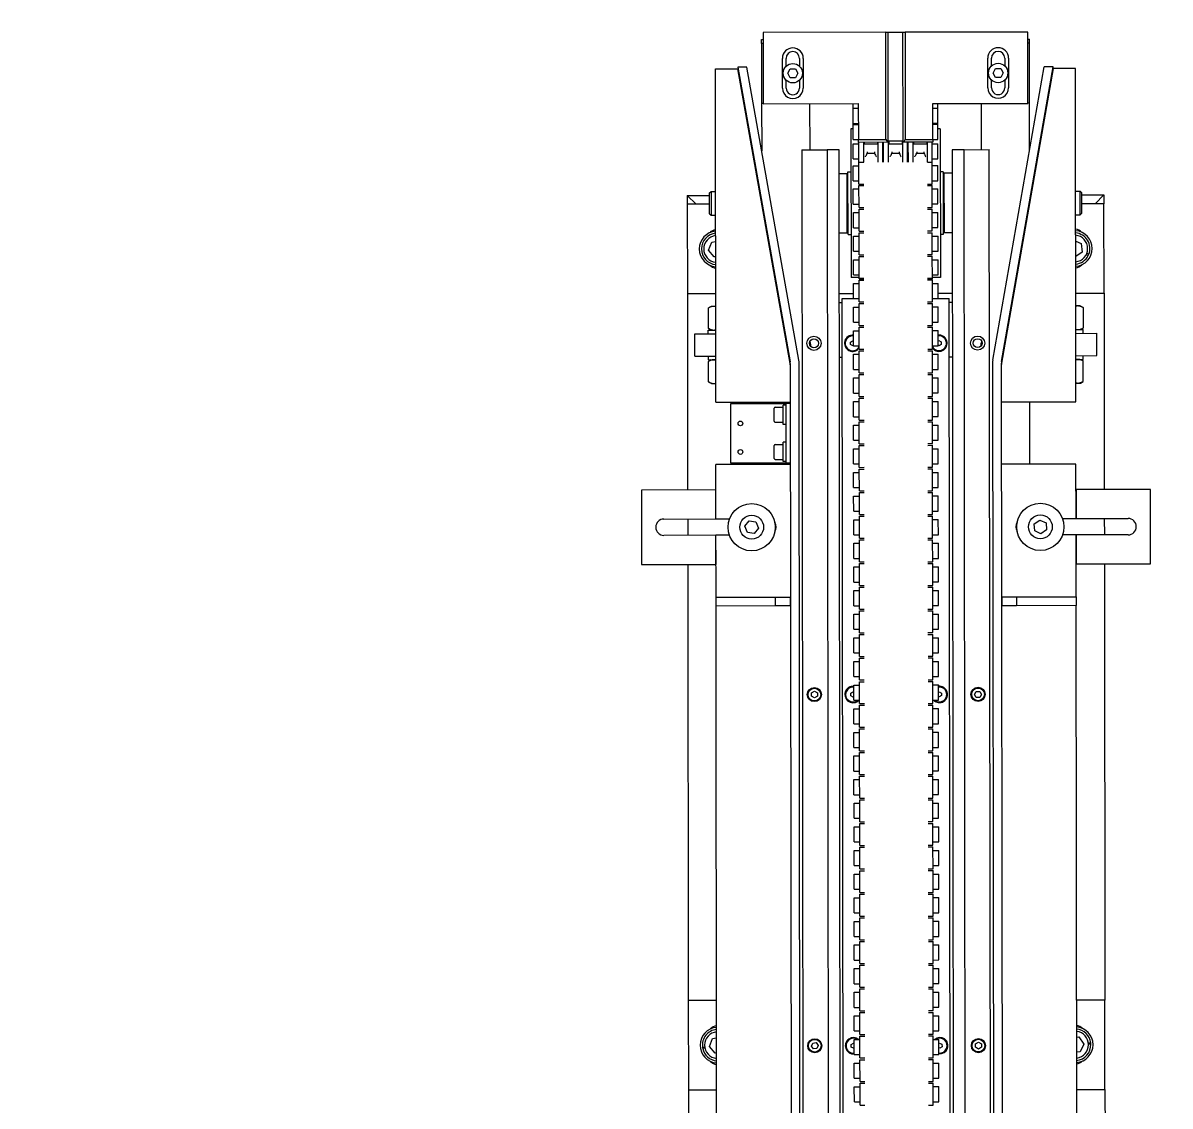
# Model space of a CAD drawing. Header units: feet. Extents: x -99009 to 3252343, y -11094690 to 9035152.
# Drawn here: x 2519816 to 2520587, y -1971870 to -1971142 of the extents above; entities that cross this region are included whole.
import ezdxf

# ---------------------------------------------------------------- set-up
doc = ezdxf.new("R2010")
doc.units = ezdxf.units.FT
for name, color, linetype in [('1', 1, 'Continuous'), ('K-LINE', 7, 'Continuous'), ('栗本図面枠', 7, 'Continuous')]:
    doc.layers.add(name, color=color, linetype=linetype)

# ---------------------------------------------------------------- blocks, each defined once
blk = doc.blocks.new('K24582845e8a56')
at = {"layer": '栗本図面枠', "color": 1}
for p, q in [((-5065.62, 171), (-5065.62, 121)), ((-5015.62, 171), (-5065.62, 171)), ((-5015.62, 121), (-5015.62, 171)), ((-5046.12, 121), (-5046.12, 156)), ((-5035.12, 156), (-5035.12, 121)), ((-5257.55, 134), (-5263.55, 140)), ((-5263.55, 140), (-5257.55, 140)), ((-5263.55, 140), (-5257.55, 134)), ((-5263.55, 125), (-5263.55, 140)), ((-5257.55, 140), (-5257.55, 139.99)), ((-5257.54, 140), (-5257.55, 140)), ((-5257.55, 139.99), (-5257.55, 125)), ((-5197.56, 140), (-5257.54, 140)), ((-5197.55, 140), (-5197.56, 140)), ((-5197.55, 140), (-5065.62, 140)), ((-5197.55, 139.99), (-5197.55, 140)), ((-5197.55, 121), (-5197.55, 139.99)), ((-5046.12, 140), (-5035.12, 140)), ((-5015.62, 140), (-4722.55, 140)), ((-4722.55, 140), (-4722.55, 139.99)), ((-4722.54, 140), (-4722.55, 140)), ((-4722.55, 139.99), (-4722.55, 121)), ((-4662.56, 140), (-4722.54, 140)), ((-4662.55, 140), (-4662.56, 140)), ((-4662.55, 140), (-4479.05, 140)), ((-4662.55, 139.99), (-4662.55, 140)), ((-4662.55, 121), (-4662.55, 139.99)), ((-5155.55, 135), (-5170.55, 135)), ((-5170.55, 121), (-5170.55, 135)), ((-5155.55, 121), (-5155.55, 135)), ((-5265.18, 125), (-5266.18, 124)), ((-5250.18, 124), (-5266.18, 124)), ((-5266.18, 121), (-5266.18, 124)), ((-5265.18, 125), (-5251.18, 125)), ((-5251.18, 125), (-5250.18, 124)), ((-5250.18, 121), (-5250.18, 124)), ((-5232.59, 121), (-5230.93, 124.69)), ((-5230.93, 124.69), (-5225.18, 125.26)), ((-5225.18, 125.26), (-5222.11, 121)), ((-5224.32, 128.4), (-5223.68, 129.81)), ((-5222.77, 129.4), (-5223.41, 127.99)), ((-5188.95, 124), (-5187.88, 125.86)), ((-5188.95, 124), (-5188.95, 122.39)), ((-5187.88, 125.86), (-5174.13, 125.86)), ((-5173.05, 124), (-5174.13, 125.86)), ((-5173.05, 121), (-5173.05, 126)), ((-5170.55, 126), (-5173.05, 126)), ((-5153.05, 126), (-5155.55, 126)), ((-5153.05, 121), (-5153.05, 126)), ((-5153.05, 124), (-5151.98, 125.86)), ((-5138.23, 125.86), (-5151.98, 125.86)), ((-5137.15, 124), (-5138.23, 125.86)), ((-5137.15, 122.39), (-5137.15, 124)), ((-4697.78, 122.46), (-4693.03, 125.75)), ((-4693.8, 128.91), (-4693.93, 130.46)), ((-4693.03, 125.75), (-4687.81, 123.29)), ((-4692.93, 130.54), (-4692.8, 129)), ((-5348.61, 121), (-5348.61, 106)), ((-5124.61, 121), (-5348.61, 121)), ((-5188.95, 122.39), (-5188.95, 121)), ((-5137.15, 121), (-5137.15, 122.39)), ((-5124.61, 71), (-5124.61, 121)), ((-5082.61, 121), (-5082.61, 71)), ((-5046.12, 121), (-5082.61, 121)), ((-5065.62, 121), (-5046.12, 121)), ((-5046.12, 111.87), (-5046.12, 121)), ((-4993.61, 121), (-5035.12, 121)), ((-5035.12, 121), (-5035.12, 111.91)), ((-5035.12, 121), (-5015.62, 121)), ((-4993.61, 81), (-4993.61, 121)), ((-4993.61, 121), (-4987.61, 121)), ((-4518.61, 121), (-4987.61, 121)), ((-4987.61, 121), (-4987.61, 81)), ((-4697.65, 121), (-4697.78, 122.46)), ((-4687.81, 123.29), (-4687.62, 121)), ((-5151.66, 71.09), (-5349.65, 106)), ((-5349.65, 106), (-5349.65, 99.91)), ((-5348.61, 106), (-5150.61, 71.09)), ((-5045.16, 96.64), (-5043.16, 100.81)), ((-5043.16, 100.81), (-5038.56, 101.17)), ((-5038.56, 101.17), (-5035.95, 97.36)), ((-5152.7, 65.18), (-5349.65, 99.91)), ((-5273.01, 92.67), (-5273.17, 92.52)), ((-5042.55, 92.83), (-5045.16, 96.64)), ((-5037.94, 93.19), (-5042.55, 92.83)), ((-5035.95, 97.36), (-5037.94, 93.19)), ((-5325.05, 89), (-5373.05, 89)), ((-5373.05, 89), (-5373.05, 6.5)), ((-5365.55, 90), (-5368.15, 90)), ((-5368.15, 89), (-5368.15, 90)), ((-5365.55, 90), (-5365.55, 89)), ((-5325.55, 90), (-5365.55, 90)), ((-5293.45, 90), (-5325.55, 90)), ((-5325.55, 89), (-5325.55, 90)), ((-5325.05, 25), (-5325.05, 89)), ((-5272.02, 92.5), (-5273.07, 92.5)), ((-5266.48, 91.34), (-5266.48, 91.52)), ((-5257.84, 90), (-5258.89, 90)), ((-5082.61, 90), (-5124.61, 90)), ((-4993.61, 71), (-4993.61, 81)), ((-4993.61, 81), (-4987.61, 81)), ((-4987.61, 81), (-4987.61, 71)), ((-5355.55, 76), (-5335.55, 76)), ((-5355.55, 73.5), (-5350.24, 73.5)), ((-5348.55, 70.73), (-5345.55, 72.46)), ((-5348.55, 67.27), (-5348.55, 70.73)), ((-5345.55, 72.46), (-5342.55, 70.73)), ((-5342.55, 70.73), (-5342.55, 67.27)), ((-5340.86, 73.5), (-5335.55, 73.5)), ((-4063.31, 71), (-5150.61, 71)), ((-4993.61, 71), (-4987.61, 71)), ((-5350.24, 64.5), (-5355.55, 64.5)), ((-5335.55, 62), (-5355.55, 62)), ((-5345.55, 65.54), (-5348.55, 67.27)), ((-5342.55, 67.27), (-5345.55, 65.54)), ((-5335.55, 64.5), (-5340.86, 64.5)), ((-4099.26, 63), (-5294.05, 63)), ((-5294.05, 46), (-5294.05, 63)), ((-5150.61, 65), (-4063.31, 65)), ((-5325.05, 57.5), (-5294.05, 57.5)), ((-5165.71, 57.5), (-5164.55, 57.5)), ((-4930.05, 56.15), (-4928.05, 57.31)), ((-4930.05, 53.85), (-4930.05, 56.15)), ((-4928.05, 57.31), (-4926.05, 56.15)), ((-4926.05, 56.15), (-4926.05, 53.85)), ((-4694.36, 55), (-4693.21, 57)), ((-4693.21, 53), (-4694.36, 55)), ((-4693.21, 57), (-4690.9, 57)), ((-4690.9, 57), (-4689.74, 55)), ((-4689.74, 55), (-4690.9, 53)), ((-4928.05, 52.69), (-4930.05, 53.85)), ((-4926.05, 53.85), (-4928.05, 52.69)), ((-4690.9, 53), (-4693.21, 53)), ((-5294.05, 46), (-5294.05, 38)), ((-4158.3, 46), (-5294.05, 46)), ((-5294.05, 38), (-4158.3, 38)), ((-5279.18, 32), (-5237.18, 32)), ((-5279.18, 32), (-5279.18, 30)), ((-5278.18, 38), (-5278.18, 32.5)), ((-5278.18, 32.5), (-5238.18, 32.5)), ((-5277.68, 32), (-5278.18, 32.5)), ((-5238.68, 32), (-5238.18, 32.5)), ((-5238.18, 38), (-5238.18, 32.5)), ((-5237.18, 32), (-5237.18, 30)), ((-5197.55, 28.44), (-5197.55, 38)), ((-5194.05, 24.61), (-5194.05, 36)), ((-4118.88, 36), (-5194.05, 36)), ((-5191.55, 36), (-5191.55, 38)), ((-5154.55, 38), (-5154.55, 36)), ((-5321.94, 28.44), (-5325.05, 28.44)), ((-5300.93, 25), (-5325.05, 25)), ((-5311.78, 28.44), (-5321.94, 28.44)), ((-5321.94, 25), (-5321.94, 28.44)), ((-5311.39, 28.44), (-5311.78, 28.44)), ((-5311.78, 25), (-5311.78, 28.44)), ((-5311.39, 25), (-5311.39, 28.44)), ((-5300.95, 28.44), (-5311.11, 28.44)), ((-5311.11, 25), (-5311.11, 28.44)), ((-5308.18, 30), (-5208.18, 30)), ((-5308.18, 30), (-5308.18, 28.44)), ((-5300.95, 25), (-5300.95, 28.44)), ((-5300.93, 25), (-5299.05, 25)), ((-5300.93, 6.5), (-5300.93, 25)), ((-5299.05, 25), (-5299.05, 5.5)), ((-5285.66, 24.61), (-5299.05, 24.61)), ((-5287.89, 28.44), (-5298.05, 28.44)), ((-5298.05, 24.61), (-5298.05, 28.44)), ((-5287.89, 24.61), (-5287.89, 28.44)), ((-5270.93, 24.61), (-5285.66, 24.61)), ((-5285.66, 21.41), (-5285.66, 24.61)), ((-5273.21, 28.44), (-5283.37, 28.44)), ((-5283.37, 24.61), (-5283.37, 28.44)), ((-5273.21, 24.61), (-5273.21, 28.44)), ((-5270.93, 21.41), (-5270.93, 24.61)), ((-5255.31, 24.61), (-5270.04, 24.61)), ((-5270.04, 21.41), (-5270.04, 24.61)), ((-5257.6, 28.44), (-5267.76, 28.44)), ((-5267.76, 24.61), (-5267.76, 28.44)), ((-5257.6, 24.61), (-5257.6, 28.44)), ((-5255.31, 21.41), (-5255.31, 24.61)), ((-5239.44, 24.61), (-5254.17, 24.61)), ((-5254.17, 21.41), (-5254.17, 24.61)), ((-5241.72, 28.44), (-5251.88, 28.44)), ((-5251.88, 24.61), (-5251.88, 28.44)), ((-5241.72, 24.61), (-5241.72, 28.44)), ((-5239.44, 21.41), (-5239.44, 24.61)), ((-5223.56, 24.61), (-5238.29, 24.61)), ((-5238.29, 21.41), (-5238.29, 24.61)), ((-5225.85, 28.44), (-5236.01, 28.44)), ((-5236.01, 24.61), (-5236.01, 28.44)), ((-5225.85, 24.61), (-5225.85, 28.44)), ((-5223.56, 21.41), (-5223.56, 24.61)), ((-5207.69, 24.61), (-5222.42, 24.61)), ((-5222.42, 21.41), (-5222.42, 24.61)), ((-5209.97, 28.44), (-5220.13, 28.44)), ((-5220.13, 24.61), (-5220.13, 28.44)), ((-5209.97, 24.61), (-5209.97, 28.44)), ((-5208.18, 30), (-5208.18, 24.61)), ((-5207.24, 24.61), (-5207.69, 24.61)), ((-5207.69, 21.41), (-5207.69, 24.61)), ((-5207.24, 21.41), (-5207.24, 24.61)), ((-5191.81, 24.61), (-5206.54, 24.61)), ((-5206.54, 21.41), (-5206.54, 24.61)), ((-5194.1, 28.44), (-5204.26, 28.44)), ((-5204.26, 24.61), (-5204.26, 28.44)), ((-5194.05, 28.44), (-5194.1, 28.44)), ((-5194.1, 24.61), (-5194.1, 28.44)), ((-5191.81, 21.41), (-5191.81, 24.61)), ((-5175.94, 24.61), (-5190.67, 24.61)), ((-5190.67, 21.41), (-5190.67, 24.61)), ((-5178.22, 28.44), (-5188.38, 28.44)), ((-5188.38, 24.61), (-5188.38, 28.44)), ((-5178.22, 24.61), (-5178.22, 28.44)), ((-5175.94, 21.41), (-5175.94, 24.61)), ((-5160.06, 24.61), (-5174.79, 24.61)), ((-5174.79, 21.41), (-5174.79, 24.61)), ((-5162.35, 28.44), (-5172.51, 28.44)), ((-5172.51, 24.61), (-5172.51, 28.44)), ((-5165.78, 28.94), (-5164.97, 30.47)), ((-5165.47, 28.44), (-5165.78, 28.94)), ((-5164.97, 30.47), (-5163.24, 30.53)), ((-5163.24, 30.53), (-5162.32, 29.06)), ((-5162.32, 29.06), (-5162.65, 28.44)), ((-5162.35, 24.61), (-5162.35, 28.44)), ((-5160.06, 21.41), (-5160.06, 24.61)), ((-5144.19, 24.61), (-5158.92, 24.61)), ((-5158.92, 21.41), (-5158.92, 24.61)), ((-5146.47, 28.44), (-5156.63, 28.44)), ((-5156.63, 24.61), (-5156.63, 28.44)), ((-5146.47, 24.61), (-5146.47, 28.44)), ((-5144.19, 21.41), (-5144.19, 24.61)), ((-5128.31, 24.61), (-5143.04, 24.61)), ((-5143.04, 21.41), (-5143.04, 24.61)), ((-5130.6, 28.44), (-5140.76, 28.44)), ((-5140.76, 24.61), (-5140.76, 28.44)), ((-5130.6, 24.61), (-5130.6, 28.44)), ((-5128.31, 21.41), (-5128.31, 24.61)), ((-5112.44, 24.61), (-5127.17, 24.61)), ((-5127.17, 21.41), (-5127.17, 24.61)), ((-5114.72, 28.44), (-5124.88, 28.44)), ((-5124.88, 24.61), (-5124.88, 28.44)), ((-5114.72, 24.61), (-5114.72, 28.44)), ((-5112.44, 21.41), (-5112.44, 24.61)), ((-5096.56, 24.61), (-5111.29, 24.61)), ((-5111.29, 21.41), (-5111.29, 24.61)), ((-5098.85, 28.44), (-5109.01, 28.44)), ((-5109.01, 24.61), (-5109.01, 28.44)), ((-5098.85, 24.61), (-5098.85, 28.44)), ((-5096.56, 21.41), (-5096.56, 24.61)), ((-5080.69, 24.61), (-5095.42, 24.61)), ((-5095.42, 21.41), (-5095.42, 24.61)), ((-5082.97, 28.44), (-5093.13, 28.44)), ((-5093.13, 24.61), (-5093.13, 28.44)), ((-5082.97, 24.61), (-5082.97, 28.44)), ((-5080.69, 21.41), (-5080.69, 24.61)), ((-5064.81, 24.61), (-5079.54, 24.61)), ((-5079.54, 21.41), (-5079.54, 24.61)), ((-5067.1, 28.44), (-5077.26, 28.44)), ((-5077.26, 24.61), (-5077.26, 28.44)), ((-5067.1, 24.61), (-5067.1, 28.44)), ((-5064.81, 21.41), (-5064.81, 24.61)), ((-5048.94, 24.61), (-5063.67, 24.61)), ((-5063.67, 21.41), (-5063.67, 24.61)), ((-5051.22, 28.44), (-5061.38, 28.44)), ((-5061.38, 24.61), (-5061.38, 28.44)), ((-5051.22, 24.61), (-5051.22, 28.44)), ((-5048.94, 21.41), (-5048.94, 24.61)), ((-5033.06, 24.61), (-5047.79, 24.61)), ((-5047.79, 21.41), (-5047.79, 24.61)), ((-5035.35, 28.44), (-5045.51, 28.44)), ((-5045.51, 24.61), (-5045.51, 28.44)), ((-5035.35, 24.61), (-5035.35, 28.44)), ((-5033.06, 21.41), (-5033.06, 24.61)), ((-5017.19, 24.61), (-5031.92, 24.61)), ((-5031.92, 21.41), (-5031.92, 24.61)), ((-5019.47, 28.44), (-5029.63, 28.44)), ((-5029.63, 24.61), (-5029.63, 28.44)), ((-5019.47, 24.61), (-5019.47, 28.44)), ((-5017.19, 21.41), (-5017.19, 24.61)), ((-5001.31, 24.61), (-5016.04, 24.61)), ((-5016.04, 21.41), (-5016.04, 24.61)), ((-5003.6, 28.44), (-5013.76, 28.44)), ((-5013.76, 24.61), (-5013.76, 28.44)), ((-5003.6, 24.61), (-5003.6, 28.44)), ((-5001.31, 21.41), (-5001.31, 24.61)), ((-4985.44, 24.61), (-5000.17, 24.61)), ((-5000.17, 21.41), (-5000.17, 24.61)), ((-4987.72, 28.44), (-4997.88, 28.44)), ((-4997.88, 24.61), (-4997.88, 28.44)), ((-4987.72, 24.61), (-4987.72, 28.44)), ((-4985.44, 21.41), (-4985.44, 24.61)), ((-4969.56, 24.61), (-4984.29, 24.61)), ((-4984.29, 21.41), (-4984.29, 24.61)), ((-4971.85, 28.44), (-4982.01, 28.44)), ((-4982.01, 24.61), (-4982.01, 28.44)), ((-4971.85, 24.61), (-4971.85, 28.44)), ((-4969.56, 21.41), (-4969.56, 24.61)), ((-4953.69, 24.61), (-4968.42, 24.61)), ((-4968.42, 21.41), (-4968.42, 24.61)), ((-4955.97, 28.44), (-4966.13, 28.44)), ((-4966.13, 24.61), (-4966.13, 28.44)), ((-4955.97, 24.61), (-4955.97, 28.44)), ((-4953.69, 21.41), (-4953.69, 24.61)), ((-4937.81, 24.61), (-4952.54, 24.61)), ((-4952.54, 21.41), (-4952.54, 24.61)), ((-4940.1, 28.44), (-4950.26, 28.44)), ((-4950.26, 24.61), (-4950.26, 28.44)), ((-4940.1, 24.61), (-4940.1, 28.44)), ((-4937.81, 21.41), (-4937.81, 24.61)), ((-4921.94, 24.61), (-4936.67, 24.61)), ((-4936.67, 21.41), (-4936.67, 24.61)), ((-4924.22, 28.44), (-4934.38, 28.44)), ((-4934.38, 24.61), (-4934.38, 28.44)), ((-4929.78, 28.94), (-4928.97, 30.47)), ((-4929.47, 28.44), (-4929.78, 28.94)), ((-4928.97, 30.47), (-4927.24, 30.53)), ((-4927.24, 30.53), (-4926.32, 29.06)), ((-4926.32, 29.06), (-4926.65, 28.44)), ((-4924.22, 24.61), (-4924.22, 28.44)), ((-4921.94, 21.41), (-4921.94, 24.61)), ((-4906.06, 24.61), (-4920.79, 24.61)), ((-4920.79, 21.41), (-4920.79, 24.61)), ((-4908.35, 28.44), (-4918.51, 28.44)), ((-4918.51, 24.61), (-4918.51, 28.44)), ((-4908.35, 24.61), (-4908.35, 28.44)), ((-4906.06, 21.41), (-4906.06, 24.61)), ((-4890.19, 24.61), (-4904.92, 24.61)), ((-4904.92, 21.41), (-4904.92, 24.61)), ((-4892.47, 28.44), (-4902.63, 28.44)), ((-4902.63, 24.61), (-4902.63, 28.44)), ((-4892.47, 24.61), (-4892.47, 28.44)), ((-4890.19, 21.41), (-4890.19, 24.61)), ((-4874.31, 24.61), (-4889.04, 24.61)), ((-4889.04, 21.41), (-4889.04, 24.61)), ((-4876.6, 28.44), (-4886.76, 28.44)), ((-4886.76, 24.61), (-4886.76, 28.44)), ((-4876.6, 24.61), (-4876.6, 28.44)), ((-4874.31, 21.41), (-4874.31, 24.61)), ((-4858.44, 24.61), (-4873.17, 24.61)), ((-4873.17, 21.41), (-4873.17, 24.61)), ((-4860.72, 28.44), (-4870.88, 28.44)), ((-4870.88, 24.61), (-4870.88, 28.44)), ((-4860.72, 24.61), (-4860.72, 28.44)), ((-4858.44, 21.41), (-4858.44, 24.61)), ((-4842.56, 24.61), (-4857.29, 24.61)), ((-4857.29, 21.41), (-4857.29, 24.61)), ((-4844.85, 28.44), (-4855.01, 28.44)), ((-4855.01, 24.61), (-4855.01, 28.44)), ((-4844.85, 24.61), (-4844.85, 28.44)), ((-4842.56, 21.41), (-4842.56, 24.61)), ((-4826.69, 24.61), (-4841.42, 24.61)), ((-4841.42, 21.41), (-4841.42, 24.61)), ((-4828.97, 28.44), (-4839.13, 28.44)), ((-4839.13, 24.61), (-4839.13, 28.44)), ((-4828.97, 24.61), (-4828.97, 28.44)), ((-4826.69, 21.41), (-4826.69, 24.61)), ((-4810.81, 24.61), (-4825.54, 24.61)), ((-4825.54, 21.41), (-4825.54, 24.61)), ((-4813.1, 28.44), (-4823.26, 28.44)), ((-4823.26, 24.61), (-4823.26, 28.44)), ((-4813.1, 24.61), (-4813.1, 28.44)), ((-4810.81, 21.41), (-4810.81, 24.61)), ((-4794.94, 24.61), (-4809.67, 24.61)), ((-4809.67, 21.41), (-4809.67, 24.61)), ((-4797.22, 28.44), (-4807.38, 28.44)), ((-4807.38, 24.61), (-4807.38, 28.44)), ((-4797.22, 24.61), (-4797.22, 28.44)), ((-4794.94, 21.41), (-4794.94, 24.61)), ((-4779.06, 24.61), (-4793.79, 24.61)), ((-4793.79, 21.41), (-4793.79, 24.61)), ((-4781.35, 28.44), (-4791.51, 28.44)), ((-4791.51, 24.61), (-4791.51, 28.44)), ((-4781.35, 24.61), (-4781.35, 28.44)), ((-4779.06, 21.41), (-4779.06, 24.61)), ((-4763.19, 24.61), (-4777.92, 24.61)), ((-4777.92, 21.41), (-4777.92, 24.61)), ((-4765.47, 28.44), (-4775.63, 28.44)), ((-4775.63, 24.61), (-4775.63, 28.44)), ((-4765.47, 24.61), (-4765.47, 28.44)), ((-4763.19, 21.41), (-4763.19, 24.61)), ((-4747.31, 24.61), (-4762.04, 24.61)), ((-4762.04, 21.41), (-4762.04, 24.61)), ((-4749.6, 28.44), (-4759.76, 28.44)), ((-4759.76, 24.61), (-4759.76, 28.44)), ((-4749.6, 24.61), (-4749.6, 28.44)), ((-4747.31, 21.41), (-4747.31, 24.61)), ((-4731.44, 24.61), (-4746.17, 24.61)), ((-4746.17, 21.41), (-4746.17, 24.61)), ((-4733.72, 28.44), (-4743.88, 28.44)), ((-4743.88, 24.61), (-4743.88, 28.44)), ((-4733.72, 24.61), (-4733.72, 28.44)), ((-4731.44, 21.41), (-4731.44, 24.61)), ((-4715.56, 24.61), (-4730.29, 24.61)), ((-4730.29, 21.41), (-4730.29, 24.61)), ((-4717.85, 28.44), (-4728.01, 28.44)), ((-4728.01, 24.61), (-4728.01, 28.44)), ((-4717.85, 24.61), (-4717.85, 28.44)), ((-4715.56, 21.41), (-4715.56, 24.61)), ((-4699.69, 24.61), (-4714.42, 24.61)), ((-4714.42, 21.41), (-4714.42, 24.61)), ((-4701.97, 28.44), (-4712.13, 28.44)), ((-4712.13, 24.61), (-4712.13, 28.44)), ((-4701.97, 24.61), (-4701.97, 28.44)), ((-4699.69, 21.41), (-4699.69, 24.61)), ((-4683.81, 24.61), (-4698.54, 24.61)), ((-4698.54, 21.41), (-4698.54, 24.61)), ((-4686.1, 28.44), (-4696.26, 28.44)), ((-4696.26, 24.61), (-4696.26, 28.44)), ((-4693.78, 28.94), (-4692.97, 30.47)), ((-4693.47, 28.44), (-4693.78, 28.94)), ((-4692.97, 30.47), (-4691.24, 30.53)), ((-4691.24, 30.53), (-4690.32, 29.06)), ((-4690.32, 29.06), (-4690.65, 28.44)), ((-4686.1, 24.61), (-4686.1, 28.44)), ((-4683.81, 21.41), (-4683.81, 24.61)), ((-4667.94, 24.61), (-4682.67, 24.61)), ((-4682.67, 21.41), (-4682.67, 24.61)), ((-4670.22, 28.44), (-4680.38, 28.44)), ((-4680.38, 24.61), (-4680.38, 28.44)), ((-4670.22, 24.61), (-4670.22, 28.44)), ((-4667.94, 21.41), (-4667.94, 24.61)), ((-4652.06, 24.61), (-4666.79, 24.61)), ((-4666.79, 21.41), (-4666.79, 24.61)), ((-4654.35, 28.44), (-4664.51, 28.44)), ((-4664.51, 24.61), (-4664.51, 28.44)), ((-4654.35, 24.61), (-4654.35, 28.44)), ((-4652.06, 21.41), (-4652.06, 24.61)), ((-5285.66, 21.41), (-5299.05, 21.41)), ((-5299.05, 21.08), (-5298.42, 21.08)), ((-5298.42, 21.08), (-5298.05, 21.08)), ((-5298.05, 11.76), (-5298.05, 21.41)), ((-5292.63, 19.01), (-5291.7, 19.01)), ((-5291.7, 14.17), (-5291.7, 19.01)), ((-5299.05, 12.1), (-5298.42, 12.1)), ((-5285.66, 11.76), (-5299.05, 11.76)), ((-5285.66, 8.56), (-5299.05, 8.56)), ((-5285.66, 8.02), (-5299.05, 8.02)), ((-5298.05, 12.1), (-5298.42, 12.1)), ((-5298.05, 8.02), (-5298.05, 8.56)), ((-5292.63, 14.17), (-5291.7, 14.17)), ((-5373.05, 6.5), (-5300.93, 6.5)), ((-5373.05, 5), (-5373.05, 6.5)), ((-5299.99, 5), (-5373.05, 5)), ((-5373.05, -5), (-5373.05, 5)), ((-5299.05, 5.5), (-5300.93, 6.5)), ((-5299.99, 5), (-5299.05, 5.5)), ((-5299.99, -5), (-5299.99, 5)), ((-5285.66, 4.82), (-5299.99, 4.82)), ((-5299.99, 4.49), (-5298.42, 4.49)), ((-5299.05, 5.5), (-5299.05, 5.5)), ((-5298.42, 4.49), (-5298.05, 4.49)), ((-5298.05, -4.83), (-5298.05, 4.82)), ((-5292.63, 2.42), (-5291.7, 2.42)), ((-5291.7, -2.42), (-5291.7, 2.42)), ((-5299.99, -5), (-5373.05, -5)), ((-5373.05, -6.5), (-5373.05, -5)), ((-5300.93, -6.5), (-5373.05, -6.5)), ((-5373.05, -6.5), (-5373.05, -89)), ((-5300.93, -6.5), (-5299.05, -5.5)), ((-5300.93, -25), (-5300.93, -6.5)), ((-5299.99, -4.49), (-5298.42, -4.49)), ((-5285.66, -4.83), (-5299.99, -4.83)), ((-5299.05, -5.5), (-5299.99, -5)), ((-5299.05, -5.5), (-5299.05, -25)), ((-5299.05, -5.5), (-5299.05, -5.5)), ((-5298.05, -4.49), (-5298.42, -4.49)), ((-5292.63, -2.42), (-5291.7, -2.42)), ((-5285.66, -8.03), (-5299.05, -8.03)), ((-5285.66, -8.57), (-5299.05, -8.57)), ((-5285.66, -11.77), (-5299.05, -11.77)), ((-5299.05, -12.1), (-5298.42, -12.1)), ((-5298.42, -12.1), (-5298.05, -12.1)), ((-5298.05, -8.57), (-5298.05, -8.03)), ((-5298.05, -21.42), (-5298.05, -11.77)), ((-5292.63, -14.17), (-5291.7, -14.17)), ((-5291.7, -19.01), (-5291.7, -14.17)), ((-5299.05, -21.08), (-5298.42, -21.08)), ((-5285.66, -21.42), (-5299.05, -21.42)), ((-5298.05, -21.08), (-5298.42, -21.08)), ((-5292.63, -19.01), (-5291.7, -19.01)), ((-5285.66, -24.62), (-5285.66, -21.42)), ((-5270.93, -24.62), (-5270.93, -21.42)), ((-5270.04, -24.62), (-5270.04, -21.42)), ((-5255.31, -24.62), (-5255.31, -21.42)), ((-5254.17, -24.62), (-5254.17, -21.42)), ((-5239.44, -24.62), (-5239.44, -21.42)), ((-5238.29, -24.62), (-5238.29, -21.42)), ((-5223.56, -24.62), (-5223.56, -21.42)), ((-5222.42, -24.62), (-5222.42, -21.42)), ((-5207.69, -24.62), (-5207.69, -21.42)), ((-5207.24, -24.62), (-5207.24, -21.42)), ((-5206.54, -24.62), (-5206.54, -21.42)), ((-5191.81, -24.62), (-5191.81, -21.42)), ((-5190.67, -24.62), (-5190.67, -21.42)), ((-5175.94, -24.62), (-5175.94, -21.42)), ((-5174.79, -24.62), (-5174.79, -21.42)), ((-5160.06, -24.62), (-5160.06, -21.42)), ((-5158.92, -24.62), (-5158.92, -21.42)), ((-5144.19, -24.62), (-5144.19, -21.42)), ((-5143.04, -24.62), (-5143.04, -21.42)), ((-5128.31, -24.62), (-5128.31, -21.42)), ((-5127.17, -24.62), (-5127.17, -21.42)), ((-5112.44, -24.62), (-5112.44, -21.42)), ((-5111.29, -24.62), (-5111.29, -21.42)), ((-5096.56, -24.62), (-5096.56, -21.42)), ((-5095.42, -24.62), (-5095.42, -21.42)), ((-5080.69, -24.62), (-5080.69, -21.42)), ((-5079.54, -24.62), (-5079.54, -21.42)), ((-5064.81, -24.62), (-5064.81, -21.42)), ((-5063.67, -24.62), (-5063.67, -21.42)), ((-5048.94, -24.62), (-5048.94, -21.42)), ((-5047.79, -24.62), (-5047.79, -21.42)), ((-5033.06, -24.62), (-5033.06, -21.42)), ((-5031.92, -24.62), (-5031.92, -21.42)), ((-5017.19, -24.62), (-5017.19, -21.42)), ((-5016.04, -24.62), (-5016.04, -21.42)), ((-5001.31, -24.62), (-5001.31, -21.42)), ((-5000.17, -24.62), (-5000.17, -21.42)), ((-4985.44, -24.62), (-4985.44, -21.42)), ((-4984.29, -24.62), (-4984.29, -21.42)), ((-4969.56, -24.62), (-4969.56, -21.42)), ((-4968.42, -24.62), (-4968.42, -21.42)), ((-4953.69, -24.62), (-4953.69, -21.42)), ((-4952.54, -24.62), (-4952.54, -21.42)), ((-4937.81, -24.62), (-4937.81, -21.42)), ((-4936.67, -24.62), (-4936.67, -21.42)), ((-4921.94, -24.62), (-4921.94, -21.42)), ((-4920.79, -24.62), (-4920.79, -21.42)), ((-4906.06, -24.62), (-4906.06, -21.42)), ((-4904.92, -24.62), (-4904.92, -21.42)), ((-4890.19, -24.62), (-4890.19, -21.42)), ((-4889.04, -24.62), (-4889.04, -21.42)), ((-4874.31, -24.62), (-4874.31, -21.42)), ((-4873.17, -24.62), (-4873.17, -21.42)), ((-4858.44, -24.62), (-4858.44, -21.42)), ((-4857.29, -24.62), (-4857.29, -21.42)), ((-4842.56, -24.62), (-4842.56, -21.42)), ((-4841.42, -24.62), (-4841.42, -21.42)), ((-4826.69, -24.62), (-4826.69, -21.42)), ((-4825.54, -24.62), (-4825.54, -21.42)), ((-4810.81, -24.62), (-4810.81, -21.42)), ((-4809.67, -24.62), (-4809.67, -21.42)), ((-4794.94, -24.62), (-4794.94, -21.42)), ((-4793.79, -24.62), (-4793.79, -21.42)), ((-4779.06, -24.62), (-4779.06, -21.42)), ((-4777.92, -24.62), (-4777.92, -21.42)), ((-4763.19, -24.62), (-4763.19, -21.42)), ((-4762.04, -24.62), (-4762.04, -21.42)), ((-4747.31, -24.62), (-4747.31, -21.42)), ((-4746.17, -24.62), (-4746.17, -21.42)), ((-4731.44, -24.62), (-4731.44, -21.42)), ((-4730.29, -24.62), (-4730.29, -21.42)), ((-4715.56, -24.62), (-4715.56, -21.42)), ((-4714.42, -24.62), (-4714.42, -21.42)), ((-4699.69, -24.62), (-4699.69, -21.42)), ((-4698.54, -24.62), (-4698.54, -21.42)), ((-4683.81, -24.62), (-4683.81, -21.42)), ((-4682.67, -24.62), (-4682.67, -21.42)), ((-4667.94, -24.62), (-4667.94, -21.42)), ((-4666.79, -24.62), (-4666.79, -21.42)), ((-4652.06, -24.62), (-4652.06, -21.42)), ((-5325.05, -89), (-5325.05, -25)), ((-5325.05, -25), (-5300.93, -25)), ((-5321.94, -28.44), (-5325.05, -28.44)), ((-5321.94, -28.44), (-5321.94, -25)), ((-5311.78, -28.44), (-5321.94, -28.44)), ((-5311.78, -28.44), (-5311.78, -25)), ((-5311.39, -28.44), (-5311.78, -28.44)), ((-5311.39, -28.44), (-5311.39, -25)), ((-5311.11, -28.44), (-5311.11, -25)), ((-5300.95, -28.44), (-5311.11, -28.44)), ((-5308.18, -28.44), (-5308.18, -30)), ((-5308.18, -30), (-5208.18, -30)), ((-5300.95, -28.44), (-5300.95, -25)), ((-5299.05, -25), (-5300.93, -25)), ((-5285.66, -24.62), (-5299.05, -24.62)), ((-5298.05, -28.44), (-5298.05, -24.62)), ((-5287.89, -28.44), (-5298.05, -28.44)), ((-5287.89, -28.44), (-5287.89, -24.62)), ((-5270.93, -24.62), (-5285.66, -24.62)), ((-5283.37, -28.44), (-5283.37, -24.62)), ((-5273.21, -28.44), (-5283.37, -28.44)), ((-5279.18, -32), (-5279.18, -30)), ((-5273.21, -28.44), (-5273.21, -24.62)), ((-5255.31, -24.62), (-5270.04, -24.62)), ((-5267.76, -28.44), (-5267.76, -24.62)), ((-5257.6, -28.44), (-5267.76, -28.44)), ((-5257.6, -28.44), (-5257.6, -24.62)), ((-5239.44, -24.62), (-5254.17, -24.62)), ((-5251.88, -28.44), (-5251.88, -24.62)), ((-5241.72, -28.44), (-5251.88, -28.44)), ((-5241.72, -28.44), (-5241.72, -24.62)), ((-5223.56, -24.62), (-5238.29, -24.62)), ((-5237.18, -32), (-5237.18, -30)), ((-5236.01, -28.44), (-5236.01, -24.62)), ((-5225.85, -28.44), (-5236.01, -28.44)), ((-5225.85, -28.44), (-5225.85, -24.62)), ((-5207.69, -24.62), (-5222.42, -24.62)), ((-5220.13, -28.44), (-5220.13, -24.62)), ((-5209.97, -28.44), (-5220.13, -28.44)), ((-5209.97, -28.44), (-5209.97, -24.62)), ((-5208.18, -24.62), (-5208.18, -30)), ((-5207.24, -24.62), (-5207.69, -24.62)), ((-5191.81, -24.62), (-5206.54, -24.62)), ((-5204.26, -28.44), (-5204.26, -24.62)), ((-5194.1, -28.44), (-5204.26, -28.44)), ((-5197.55, -38), (-5197.55, -28.44)), ((-5194.1, -28.44), (-5194.1, -24.62)), ((-5194.05, -28.44), (-5194.1, -28.44)), ((-5194.05, -36), (-5194.05, -24.62)), ((-5175.94, -24.62), (-5190.67, -24.62)), ((-5188.38, -28.44), (-5188.38, -24.62)), ((-5178.22, -28.44), (-5188.38, -28.44)), ((-5178.22, -28.44), (-5178.22, -24.62)), ((-5160.06, -24.62), (-5174.79, -24.62)), ((-5172.51, -28.44), (-5172.51, -24.62)), ((-5162.35, -28.44), (-5172.51, -28.44)), ((-5165.78, -29.06), (-5165.45, -28.44)), ((-5164.87, -30.53), (-5165.78, -29.06)), ((-5163.14, -30.47), (-5164.87, -30.53)), ((-5162.32, -28.94), (-5163.14, -30.47)), ((-5162.63, -28.44), (-5162.32, -28.94)), ((-5162.35, -28.44), (-5162.35, -24.62)), ((-5144.19, -24.62), (-5158.92, -24.62)), ((-5156.63, -28.44), (-5156.63, -24.62)), ((-5146.47, -28.44), (-5156.63, -28.44)), ((-5146.47, -28.44), (-5146.47, -24.62)), ((-5128.31, -24.62), (-5143.04, -24.62)), ((-5140.76, -28.44), (-5140.76, -24.62)), ((-5130.6, -28.44), (-5140.76, -28.44)), ((-5130.6, -28.44), (-5130.6, -24.62)), ((-5112.44, -24.62), (-5127.17, -24.62)), ((-5124.88, -28.44), (-5124.88, -24.62)), ((-5114.72, -28.44), (-5124.88, -28.44)), ((-5114.72, -28.44), (-5114.72, -24.62)), ((-5096.56, -24.62), (-5111.29, -24.62)), ((-5109.01, -28.44), (-5109.01, -24.62)), ((-5098.85, -28.44), (-5109.01, -28.44)), ((-5098.85, -28.44), (-5098.85, -24.62)), ((-5080.69, -24.62), (-5095.42, -24.62)), ((-5093.13, -28.44), (-5093.13, -24.62)), ((-5082.97, -28.44), (-5093.13, -28.44)), ((-5082.97, -28.44), (-5082.97, -24.62)), ((-5064.81, -24.62), (-5079.54, -24.62)), ((-5077.26, -28.44), (-5077.26, -24.62)), ((-5067.1, -28.44), (-5077.26, -28.44)), ((-5067.1, -28.44), (-5067.1, -24.62)), ((-5048.94, -24.62), (-5063.67, -24.62)), ((-5061.38, -28.44), (-5061.38, -24.62)), ((-5051.22, -28.44), (-5061.38, -28.44)), ((-5051.22, -28.44), (-5051.22, -24.62)), ((-5033.06, -24.62), (-5047.79, -24.62)), ((-5045.51, -28.44), (-5045.51, -24.62)), ((-5035.35, -28.44), (-5045.51, -28.44)), ((-5035.35, -28.44), (-5035.35, -24.62)), ((-5017.19, -24.62), (-5031.92, -24.62)), ((-5029.63, -28.44), (-5029.63, -24.62)), ((-5019.47, -28.44), (-5029.63, -28.44)), ((-5019.47, -28.44), (-5019.47, -24.62)), ((-5001.31, -24.62), (-5016.04, -24.62)), ((-5013.76, -28.44), (-5013.76, -24.62)), ((-5003.6, -28.44), (-5013.76, -28.44)), ((-5003.6, -28.44), (-5003.6, -24.62)), ((-4985.44, -24.62), (-5000.17, -24.62)), ((-4997.88, -28.44), (-4997.88, -24.62)), ((-4987.72, -28.44), (-4997.88, -28.44)), ((-4987.72, -28.44), (-4987.72, -24.62)), ((-4969.56, -24.62), (-4984.29, -24.62)), ((-4982.01, -28.44), (-4982.01, -24.62)), ((-4971.85, -28.44), (-4982.01, -28.44)), ((-4971.85, -28.44), (-4971.85, -24.62)), ((-4953.69, -24.62), (-4968.42, -24.62)), ((-4966.13, -28.44), (-4966.13, -24.62)), ((-4955.97, -28.44), (-4966.13, -28.44)), ((-4955.97, -28.44), (-4955.97, -24.62)), ((-4937.81, -24.62), (-4952.54, -24.62)), ((-4950.26, -28.44), (-4950.26, -24.62)), ((-4940.1, -28.44), (-4950.26, -28.44)), ((-4940.1, -28.44), (-4940.1, -24.62)), ((-4921.94, -24.62), (-4936.67, -24.62)), ((-4934.38, -28.44), (-4934.38, -24.62)), ((-4924.22, -28.44), (-4934.38, -28.44)), ((-4929.78, -29.06), (-4929.45, -28.44)), ((-4928.87, -30.53), (-4929.78, -29.06)), ((-4927.14, -30.47), (-4928.87, -30.53)), ((-4926.32, -28.94), (-4927.14, -30.47)), ((-4926.63, -28.44), (-4926.32, -28.94)), ((-4924.22, -28.44), (-4924.22, -24.62)), ((-4906.06, -24.62), (-4920.79, -24.62)), ((-4918.51, -28.44), (-4918.51, -24.62)), ((-4908.35, -28.44), (-4918.51, -28.44)), ((-4908.35, -28.44), (-4908.35, -24.62)), ((-4890.19, -24.62), (-4904.92, -24.62)), ((-4902.63, -28.44), (-4902.63, -24.62)), ((-4892.47, -28.44), (-4902.63, -28.44)), ((-4892.47, -28.44), (-4892.47, -24.62)), ((-4874.31, -24.62), (-4889.04, -24.62)), ((-4886.76, -28.44), (-4886.76, -24.62)), ((-4876.6, -28.44), (-4886.76, -28.44)), ((-4876.6, -28.44), (-4876.6, -24.62)), ((-4858.44, -24.62), (-4873.17, -24.62)), ((-4870.88, -28.44), (-4870.88, -24.62)), ((-4860.72, -28.44), (-4870.88, -28.44)), ((-4860.72, -28.44), (-4860.72, -24.62)), ((-4842.56, -24.62), (-4857.29, -24.62)), ((-4855.01, -28.44), (-4855.01, -24.62)), ((-4844.85, -28.44), (-4855.01, -28.44)), ((-4844.85, -28.44), (-4844.85, -24.62)), ((-4826.69, -24.62), (-4841.42, -24.62)), ((-4839.13, -28.44), (-4839.13, -24.62)), ((-4828.97, -28.44), (-4839.13, -28.44)), ((-4828.97, -28.44), (-4828.97, -24.62)), ((-4810.81, -24.62), (-4825.54, -24.62)), ((-4823.26, -28.44), (-4823.26, -24.62)), ((-4813.1, -28.44), (-4823.26, -28.44)), ((-4813.1, -28.44), (-4813.1, -24.62)), ((-4794.94, -24.62), (-4809.67, -24.62)), ((-4807.38, -28.44), (-4807.38, -24.62)), ((-4797.22, -28.44), (-4807.38, -28.44)), ((-4797.22, -28.44), (-4797.22, -24.62)), ((-4779.06, -24.62), (-4793.79, -24.62)), ((-4791.51, -28.44), (-4791.51, -24.62)), ((-4781.35, -28.44), (-4791.51, -28.44)), ((-4781.35, -28.44), (-4781.35, -24.62)), ((-4763.19, -24.62), (-4777.92, -24.62)), ((-4775.63, -28.44), (-4775.63, -24.62)), ((-4765.47, -28.44), (-4775.63, -28.44)), ((-4765.47, -28.44), (-4765.47, -24.62)), ((-4747.31, -24.62), (-4762.04, -24.62)), ((-4759.76, -28.44), (-4759.76, -24.62)), ((-4749.6, -28.44), (-4759.76, -28.44)), ((-4749.6, -28.44), (-4749.6, -24.62)), ((-4731.44, -24.62), (-4746.17, -24.62)), ((-4743.88, -28.44), (-4743.88, -24.62)), ((-4733.72, -28.44), (-4743.88, -28.44)), ((-4733.72, -28.44), (-4733.72, -24.62)), ((-4715.56, -24.62), (-4730.29, -24.62)), ((-4728.01, -28.44), (-4728.01, -24.62)), ((-4717.85, -28.44), (-4728.01, -28.44)), ((-4717.85, -28.44), (-4717.85, -24.62)), ((-4699.69, -24.62), (-4714.42, -24.62)), ((-4712.13, -28.44), (-4712.13, -24.62)), ((-4701.97, -28.44), (-4712.13, -28.44)), ((-4701.97, -28.44), (-4701.97, -24.62)), ((-4683.81, -24.62), (-4698.54, -24.62)), ((-4696.26, -28.44), (-4696.26, -24.62)), ((-4686.1, -28.44), (-4696.26, -28.44)), ((-4693.78, -29.06), (-4693.45, -28.44)), ((-4692.87, -30.53), (-4693.78, -29.06)), ((-4691.14, -30.47), (-4692.87, -30.53)), ((-4690.32, -28.94), (-4691.14, -30.47)), ((-4690.63, -28.44), (-4690.32, -28.94)), ((-4686.1, -28.44), (-4686.1, -24.62)), ((-4667.94, -24.62), (-4682.67, -24.62)), ((-4680.38, -28.44), (-4680.38, -24.62)), ((-4670.22, -28.44), (-4680.38, -28.44)), ((-4670.22, -28.44), (-4670.22, -24.62)), ((-4652.06, -24.62), (-4666.79, -24.62)), ((-4664.51, -28.44), (-4664.51, -24.62)), ((-4654.35, -28.44), (-4664.51, -28.44)), ((-4654.35, -28.44), (-4654.35, -24.62)), ((-4005.5, -38), (-5294.05, -38)), ((-5294.05, -38), (-5294.05, -46)), ((-5237.18, -32), (-5279.18, -32)), ((-5277.68, -32), (-5278.18, -32.5)), ((-5238.18, -32.5), (-5278.18, -32.5)), ((-5278.18, -38), (-5278.18, -32.5)), ((-5238.68, -32), (-5238.18, -32.5)), ((-5238.18, -38), (-5238.18, -32.5)), ((-4005.55, -36), (-5194.05, -36)), ((-5191.55, -38), (-5191.55, -36)), ((-5154.55, -36), (-5154.55, -38)), ((-5294.05, -46), (-4003.38, -46)), ((-5294.05, -63), (-5294.05, -46)), ((-4930.36, -55), (-4929.21, -53)), ((-4929.21, -53), (-4926.9, -53)), ((-4926.9, -53), (-4925.74, -55)), ((-4694.17, -54.08), (-4692.32, -52.71)), ((-4692.32, -52.71), (-4690.2, -53.62)), ((-4690.2, -53.62), (-4689.93, -55.92)), ((-5294.05, -57.5), (-5325.05, -57.5)), ((-5164.55, -57.5), (-5165.71, -57.5)), ((-4929.21, -57), (-4930.36, -55)), ((-4926.9, -57), (-4929.21, -57)), ((-4925.74, -55), (-4926.9, -57)), ((-4693.91, -56.38), (-4694.17, -54.08)), ((-4691.79, -57.29), (-4693.91, -56.38)), ((-4689.93, -55.92), (-4691.79, -57.29)), ((-5355.55, -62), (-5335.55, -62)), ((-5355.55, -64.5), (-5350.24, -64.5)), ((-5152.7, -65.18), (-5349.65, -99.91)), ((-5348.55, -67.27), (-5345.55, -65.54)), ((-5348.55, -70.73), (-5348.55, -67.27)), ((-5345.55, -65.54), (-5342.55, -67.27)), ((-5342.55, -67.27), (-5342.55, -70.73)), ((-5340.86, -64.5), (-5335.55, -64.5)), ((-5294.05, -63), (-4000.88, -63)), ((-4063.31, -65), (-5150.61, -65)), ((-5350.24, -73.5), (-5355.55, -73.5)), ((-5335.55, -76), (-5355.55, -76)), ((-5349.65, -106), (-5151.66, -71.09)), ((-5150.61, -71.09), (-5348.61, -106)), ((-5345.55, -72.46), (-5348.55, -70.73)), ((-5342.55, -70.73), (-5345.55, -72.46)), ((-5335.55, -73.5), (-5340.86, -73.5)), ((-5150.61, -71), (-4063.31, -71)), ((-5124.61, -121), (-5124.61, -71)), ((-5123.61, -71), (-5123.61, -74)), ((-5123.61, -77), (-5123.61, -74)), ((-5123.61, -74), (-5083.61, -74)), ((-5123.61, -111), (-5123.61, -77)), ((-5122.61, -74), (-5122.61, -75.75)), ((-5109.61, -75.75), (-5122.61, -75.75)), ((-5121.11, -81.15), (-5121.11, -75.75)), ((-5111.11, -81.15), (-5111.11, -75.75)), ((-5109.61, -74), (-5109.61, -75.75)), ((-5097.61, -74), (-5097.61, -75.75)), ((-5084.61, -75.75), (-5097.61, -75.75)), ((-5096.11, -81.15), (-5096.11, -75.75)), ((-5086.11, -81.15), (-5086.11, -75.75)), ((-5084.61, -74), (-5084.61, -75.75)), ((-5083.61, -71), (-5083.61, -74)), ((-5083.61, -74), (-5083.61, -77)), ((-5083.61, -77), (-5083.61, -111)), ((-5082.61, -71), (-5082.61, -121)), ((-4987.61, -71), (-4993.61, -71)), ((-4993.61, -81), (-4993.61, -71)), ((-4987.61, -71), (-4987.61, -81)), ((-5111.71, -81.75), (-5120.51, -81.75)), ((-5086.71, -81.75), (-5095.51, -81.75)), ((-4987.61, -81), (-4993.61, -81)), ((-4993.61, -121), (-4993.61, -81)), ((-4987.61, -81), (-4987.61, -121)), ((-5373.05, -89), (-5325.05, -89)), ((-5368.15, -90), (-5368.15, -89)), ((-5365.55, -90), (-5368.15, -90)), ((-5365.55, -89), (-5365.55, -90)), ((-5365.55, -90), (-5325.55, -90)), ((-5325.55, -90), (-5325.55, -89)), ((-5325.55, -90), (-5293.45, -90)), ((-5273.07, -92.5), (-5272.02, -92.5)), ((-5266.48, -91.52), (-5266.48, -91.34)), ((-5258.89, -90), (-5257.84, -90)), ((-5124.61, -90), (-5123.61, -90)), ((-5083.61, -90), (-5082.61, -90)), ((-5044.15, -94.1), (-5039.83, -92.44)), ((-5039.83, -92.44), (-5036.24, -95.34)), ((-5349.65, -99.91), (-5349.65, -106)), ((-5273.01, -92.67), (-5273.17, -92.52)), ((-5044.86, -98.66), (-5044.15, -94.1)), ((-5041.27, -101.56), (-5044.86, -98.66)), ((-5036.96, -99.9), (-5041.27, -101.56)), ((-5036.24, -95.34), (-5036.96, -99.9)), ((-5348.61, -121), (-5348.61, -106)), ((-5083.61, -111), (-5123.61, -111)), ((-5046.12, -121), (-5046.12, -111.87)), ((-5035.12, -111.91), (-5035.12, -121)), ((-5124.61, -121), (-5348.61, -121)), ((-5266.18, -124), (-5266.18, -121)), ((-5250.18, -124), (-5250.18, -121)), ((-5232.05, -123.62), (-5232.46, -121)), ((-5222.17, -122.08), (-5226.66, -125.7)), ((-5222.34, -121), (-5222.17, -122.08)), ((-5197.55, -139.99), (-5197.55, -121)), ((-5188.95, -121), (-5188.95, -122.39)), ((-5188.95, -122.39), (-5188.95, -124)), ((-5173.05, -126), (-5173.05, -121)), ((-5170.55, -135), (-5170.55, -121)), ((-5155.55, -135), (-5155.55, -121)), ((-5153.05, -126), (-5153.05, -121)), ((-5137.15, -122.39), (-5137.15, -121)), ((-5137.15, -124), (-5137.15, -122.39)), ((-5046.12, -121), (-5082.61, -121)), ((-5046.12, -121), (-5065.62, -121)), ((-5065.62, -121), (-5065.62, -171)), ((-5046.12, -156), (-5046.12, -121)), ((-4993.61, -121), (-5035.12, -121)), ((-5035.12, -121), (-5035.12, -156)), ((-5015.62, -121), (-5035.12, -121)), ((-5015.62, -171), (-5015.62, -121)), ((-4987.61, -121), (-4993.61, -121)), ((-4518.61, -121), (-4987.61, -121)), ((-4722.55, -121), (-4722.55, -139.99)), ((-4696.99, -123.69), (-4697.46, -121)), ((-4687.14, -122), (-4691.58, -125.69)), ((-4687.31, -121), (-4687.14, -122)), ((-4662.55, -139.99), (-4662.55, -121)), ((-5266.18, -124), (-5250.18, -124)), ((-5265.18, -125), (-5266.18, -124)), ((-5251.18, -125), (-5265.18, -125)), ((-5263.55, -140), (-5263.55, -125)), ((-5257.55, -125), (-5257.55, -139.99)), ((-5251.18, -125), (-5250.18, -124)), ((-5226.66, -125.7), (-5232.05, -123.62)), ((-5188.95, -124), (-5187.88, -125.86)), ((-5174.13, -125.86), (-5187.88, -125.86)), ((-5173.05, -124), (-5174.13, -125.86)), ((-5170.55, -126), (-5173.05, -126)), ((-5153.05, -126), (-5155.55, -126)), ((-5153.05, -124), (-5151.98, -125.86)), ((-5138.23, -125.86), (-5151.98, -125.86)), ((-5137.15, -124), (-5138.23, -125.86)), ((-4691.58, -125.69), (-4696.99, -123.69)), ((-4691.27, -130.47), (-4691.53, -128.94)), ((-4690.54, -128.77), (-4690.28, -130.3)), ((-5263.55, -140), (-5257.55, -134)), ((-5257.55, -134), (-5263.55, -140)), ((-5155.55, -135), (-5170.55, -135)), ((-5263.55, -140), (-5257.55, -140)), ((-5257.55, -139.99), (-5257.55, -140)), ((-5257.55, -140), (-5257.54, -140)), ((-5257.54, -140), (-5197.56, -140)), ((-5197.56, -140), (-5197.55, -140)), ((-5197.55, -140), (-5197.55, -139.99)), ((-5197.55, -140), (-5065.62, -140)), ((-5046.12, -140), (-5035.12, -140)), ((-5015.62, -140), (-4722.55, -140)), ((-4722.55, -139.99), (-4722.55, -140)), ((-4722.55, -140), (-4722.54, -140)), ((-4722.54, -140), (-4662.56, -140)), ((-4662.56, -140), (-4662.55, -140)), ((-4662.55, -140), (-4662.55, -139.99)), ((-4662.55, -140), (-4479.05, -140)), ((-5065.62, -171), (-5015.62, -171))]:
    blk.add_line(p, q, dxfattribs=at)
for centre, radius in [((-5040.55, 97), 15.88), ((-5040.55, 97), 8), ((-5345.55, 69), 6.5), ((-5164.05, 55), 4.75), ((-5164.05, 55), 3), ((-4928.05, 55), 4.75), ((-4928.05, 55), 4.25), ((-4692.05, 55), 4.75), ((-4692.05, 55), 4.25), ((-5164.05, -55), 4.75), ((-5164.05, -55), 3), ((-4928.05, -55), 4.75), ((-4928.05, -55), 4.25), ((-4692.05, -55), 4.75), ((-4692.05, -55), 4.25), ((-5345.55, -69), 6.5), ((-5040.55, -97), 15.87), ((-5040.55, -97), 8), ((-5110.31, -104.5), 1.6), ((-5091.11, -104.5), 1.6)]:
    blk.add_circle(centre, radius, dxfattribs=at)
for centre, radius, start, end in [((-5040.62, 156), 5.5, 0, 180), ((-5257.54, 139.99), 0.01, 90, 180), ((-5197.56, 139.99), 0.01, 0, 90), ((-4722.54, 139.99), 0.01, 90, 180), ((-4662.56, 139.99), 0.01, 0, 90), ((-5227.55, 120), 12, 4.78019, 175.21981), ((-4692.55, 120), 12, 4.78019, 175.21981), ((-5233.55, 120), 7, 134.61834, 171.78679), ((-5227.55, 120), 10.55, 68.45745, 174.56096), ((-5227.55, 120), 9, 6.37937, 173.62063), ((-5227.55, 120), 10.55, 63.02453, 68.45745), ((-5227.55, 120), 10.55, 5.43904, 63.02453), ((-5221.55, 120), 7, 8.21321, 45.38166), ((-4698.55, 120), 7, 134.61834, 171.78679), ((-4692.55, 120), 10.55, 97.49045, 174.56096), ((-4692.55, 120), 9, 6.37937, 173.62063), ((-4692.55, 120), 10.55, 92.05754, 97.49045), ((-4692.55, 120), 10.55, 5.43904, 92.05754), ((-4686.55, 120), 7, 8.21321, 45.38166), ((-5040.62, 86), 5.5, 236.05714, 303.29699), ((-5355.55, 69), 7, 90, 270), ((-5355.55, 69), 4.5, 90, 270), ((-5335.55, 69), 7, 270, 90), ((-5335.55, 69), 4.5, 270, 90), ((-5150.61, 77), 6, 260, 270), ((-5149.57, 77), 6, 260, 270), ((-5150.61, 77), 12, 260, 270), ((-5164.55, 47.5), 10, 75.04515, 90), ((-5164.05, 29), 5.5, 307.12955, 185.84388), ((-5164.05, 29), 5, 298.71743, 186.43062), ((-4928.05, 29), 5.5, 314.13598, 185.84388), ((-4928.05, 29), 5, 319.99604, 186.43062), ((-4692.05, 29), 5.5, 354.15612, 220.13343), ((-4692.05, 29), 5, 353.56938, 212.75413), ((-5164.05, -29), 5.5, 174.15612, 52.87045), ((-5164.05, -29), 5, 173.56938, 61.28257), ((-4928.05, -29), 5.5, 174.15612, 45.86402), ((-4928.05, -29), 5, 173.56938, 40.00396), ((-4692.05, -29), 5.5, 139.86657, 5.84388), ((-4692.05, -29), 5, 147.24587, 6.43062), ((-5164.55, -47.5), 10, 270, 284.95485), ((-5355.55, -69), 7, 90, 270), ((-5355.55, -69), 4.5, 90, 270), ((-5335.55, -69), 7, 270, 90), ((-5335.55, -69), 4.5, 270, 90), ((-5150.61, -77), 12, 90, 100), ((-5150.61, -77), 6, 90, 100), ((-5149.57, -77), 6, 90, 100), ((-5120.51, -81.15), 0.6, 180, 270), ((-5111.71, -81.15), 0.6, 270, 0), ((-5095.51, -81.15), 0.6, 180, 270), ((-5086.71, -81.15), 0.6, 270, 0), ((-5040.62, -86), 5.5, 56.70301, 123.94286), ((-5233.55, -120), 7, 188.21321, 225.38166), ((-5227.55, -120), 12, 184.78019, 355.21981), ((-5227.55, -120), 10.55, 185.43904, 354.56096), ((-5227.55, -120), 9, 186.37937, 353.62063), ((-5221.55, -120), 7, 314.61834, 351.78679), ((-4698.55, -120), 7, 188.21321, 225.38166), ((-4692.55, -120), 12, 184.78019, 355.21981), ((-4692.55, -120), 10.55, 185.43904, 276.99674), ((-4692.55, -120), 9, 186.37937, 353.62063), ((-4692.55, -120), 10.55, 282.42965, 354.56096), ((-4686.55, -120), 7, 314.61834, 351.78679), ((-4692.55, -120), 10.55, 276.99674, 282.42965), ((-5257.54, -139.99), 0.01, 180, 270), ((-5197.56, -139.99), 0.01, 270, 0), ((-4722.54, -139.99), 0.01, 180, 270), ((-4662.56, -139.99), 0.01, 270, 0), ((-5040.62, -156), 5.5, 180, 0)]:
    blk.add_arc(centre, radius, start, end, dxfattribs=at)
for points, weights in [([(-5187.88, 125.86), (-5188.95, 124), (-5188.95, 122.39)], [1, 1.0379548493, 1]), ([(-5173.05, 122.39), (-5173.05, 124), (-5174.13, 125.86)], [1, 1.0379548493, 1]), ([(-5151.98, 125.86), (-5153.05, 124), (-5153.05, 122.39)], [1, 1.0379548493, 1]), ([(-5137.15, 122.39), (-5137.15, 124), (-5138.23, 125.86)], [1, 1.0379548493, 1]), ([(-5188.95, 122.39), (-5188.95, 121.71), (-5188.77, 121)], [1, 1.01587441337, 1.01847004922]), ([(-5173.24, 121), (-5173.05, 121.71), (-5173.05, 122.39)], [1.01847004922, 1.01587441337, 1]), ([(-5153.05, 122.39), (-5153.05, 121.71), (-5152.87, 121)], [1, 1.01587441337, 1.01847004922]), ([(-5137.34, 121), (-5137.15, 121.71), (-5137.15, 122.39)], [1.01847004922, 1.01587441337, 1]), ([(-5188.77, -121), (-5188.95, -121.71), (-5188.95, -122.39)], [1.01847004922, 1.01587441337, 1]), ([(-5188.95, -122.39), (-5188.95, -124), (-5187.88, -125.86)], [1, 1.0379548493, 1]), ([(-5174.13, -125.86), (-5173.05, -124), (-5173.05, -122.39)], [1, 1.0379548493, 1]), ([(-5173.05, -122.39), (-5173.05, -121.71), (-5173.24, -121)], [1, 1.01587441337, 1.01847004922]), ([(-5152.87, -121), (-5153.05, -121.71), (-5153.05, -122.39)], [1.01847004922, 1.01587441337, 1]), ([(-5153.05, -122.39), (-5153.05, -124), (-5151.98, -125.86)], [1, 1.0379548493, 1]), ([(-5138.23, -125.86), (-5137.15, -124), (-5137.15, -122.39)], [1, 1.0379548493, 1]), ([(-5137.15, -122.39), (-5137.15, -121.71), (-5137.34, -121)], [1, 1.01587441337, 1.01847004922])]:
    blk.add_rational_spline(points, weights, degree=2, dxfattribs=at)
for points in [[(-5299.05, 21.07), (-5298.84, 21.07), (-5298.63, 21.08), (-5298.42, 21.08)], [(-5299.05, 21.07), (-5299.05, 21.07), (-5299.05, 21.07), (-5299.05, 21.07)], [(-5291.7, 19.01), (-5290.87, 19.46), (-5290.1, 19.87), (-5289.45, 20.2)], [(-5289.45, 20.2), (-5289.39, 20.23), (-5289.34, 20.25), (-5289.29, 20.28)], [(-5299.05, 12.11), (-5299.05, 12.11), (-5299.05, 12.11), (-5299.05, 12.11)], [(-5298.42, 12.1), (-5298.63, 12.1), (-5298.84, 12.11), (-5299.05, 12.11)], [(-5289.45, 12.98), (-5290.1, 13.31), (-5290.87, 13.72), (-5291.7, 14.17)], [(-5289.29, 12.9), (-5289.34, 12.93), (-5289.39, 12.95), (-5289.45, 12.98)], [(-5299.99, 4.43), (-5299.68, 4.45), (-5299.37, 4.47), (-5299.05, 4.48)], [(-5299.05, 4.48), (-5298.84, 4.48), (-5298.63, 4.49), (-5298.42, 4.49)], [(-5291.7, 2.42), (-5290.87, 2.87), (-5290.1, 3.28), (-5289.45, 3.61)], [(-5289.45, 3.61), (-5289.39, 3.64), (-5289.34, 3.66), (-5289.29, 3.69)], [(-5299.05, -4.48), (-5299.37, -4.47), (-5299.68, -4.45), (-5299.99, -4.43)], [(-5298.42, -4.49), (-5298.63, -4.49), (-5298.84, -4.48), (-5299.05, -4.48)], [(-5289.45, -3.61), (-5290.1, -3.28), (-5290.87, -2.87), (-5291.7, -2.42)], [(-5289.29, -3.69), (-5289.34, -3.66), (-5289.39, -3.64), (-5289.45, -3.61)], [(-5299.05, -12.11), (-5298.84, -12.11), (-5298.63, -12.1), (-5298.42, -12.1)], [(-5299.05, -12.11), (-5299.05, -12.11), (-5299.05, -12.11), (-5299.05, -12.11)], [(-5291.7, -14.17), (-5290.87, -13.72), (-5290.1, -13.31), (-5289.45, -12.98)], [(-5289.45, -12.98), (-5289.39, -12.95), (-5289.34, -12.93), (-5289.29, -12.9)], [(-5298.42, -21.08), (-5298.63, -21.08), (-5298.84, -21.07), (-5299.05, -21.07)], [(-5299.05, -21.07), (-5299.05, -21.07), (-5299.05, -21.07), (-5299.05, -21.07)], [(-5289.45, -20.2), (-5290.1, -19.87), (-5290.87, -19.46), (-5291.7, -19.01)], [(-5289.29, -20.28), (-5289.34, -20.25), (-5289.39, -20.23), (-5289.45, -20.2)]]:
    blk.add_open_spline(points, degree=3, dxfattribs=at)

msp = doc.modelspace()

# ---------------------------------------------------------------- linework, layer by layer
at = {"layer": '1'}
msp.add_arc((2520410.24778, -1978395.99612), 100000, 84.1346387202, 194.3871675539, dxfattribs=at)

# ---------------------------------------------------------------- block references
at = {"layer": 'K-LINE', "color": 2, "linetype": 'Continuous', "lineweight": 15, "rotation": 270.0650517140735}
msp.add_blockref('K24582845e8a56', (2520408.11897, -1976520.99344), dxfattribs=at)

doc.saveas('drawing.dxf')
